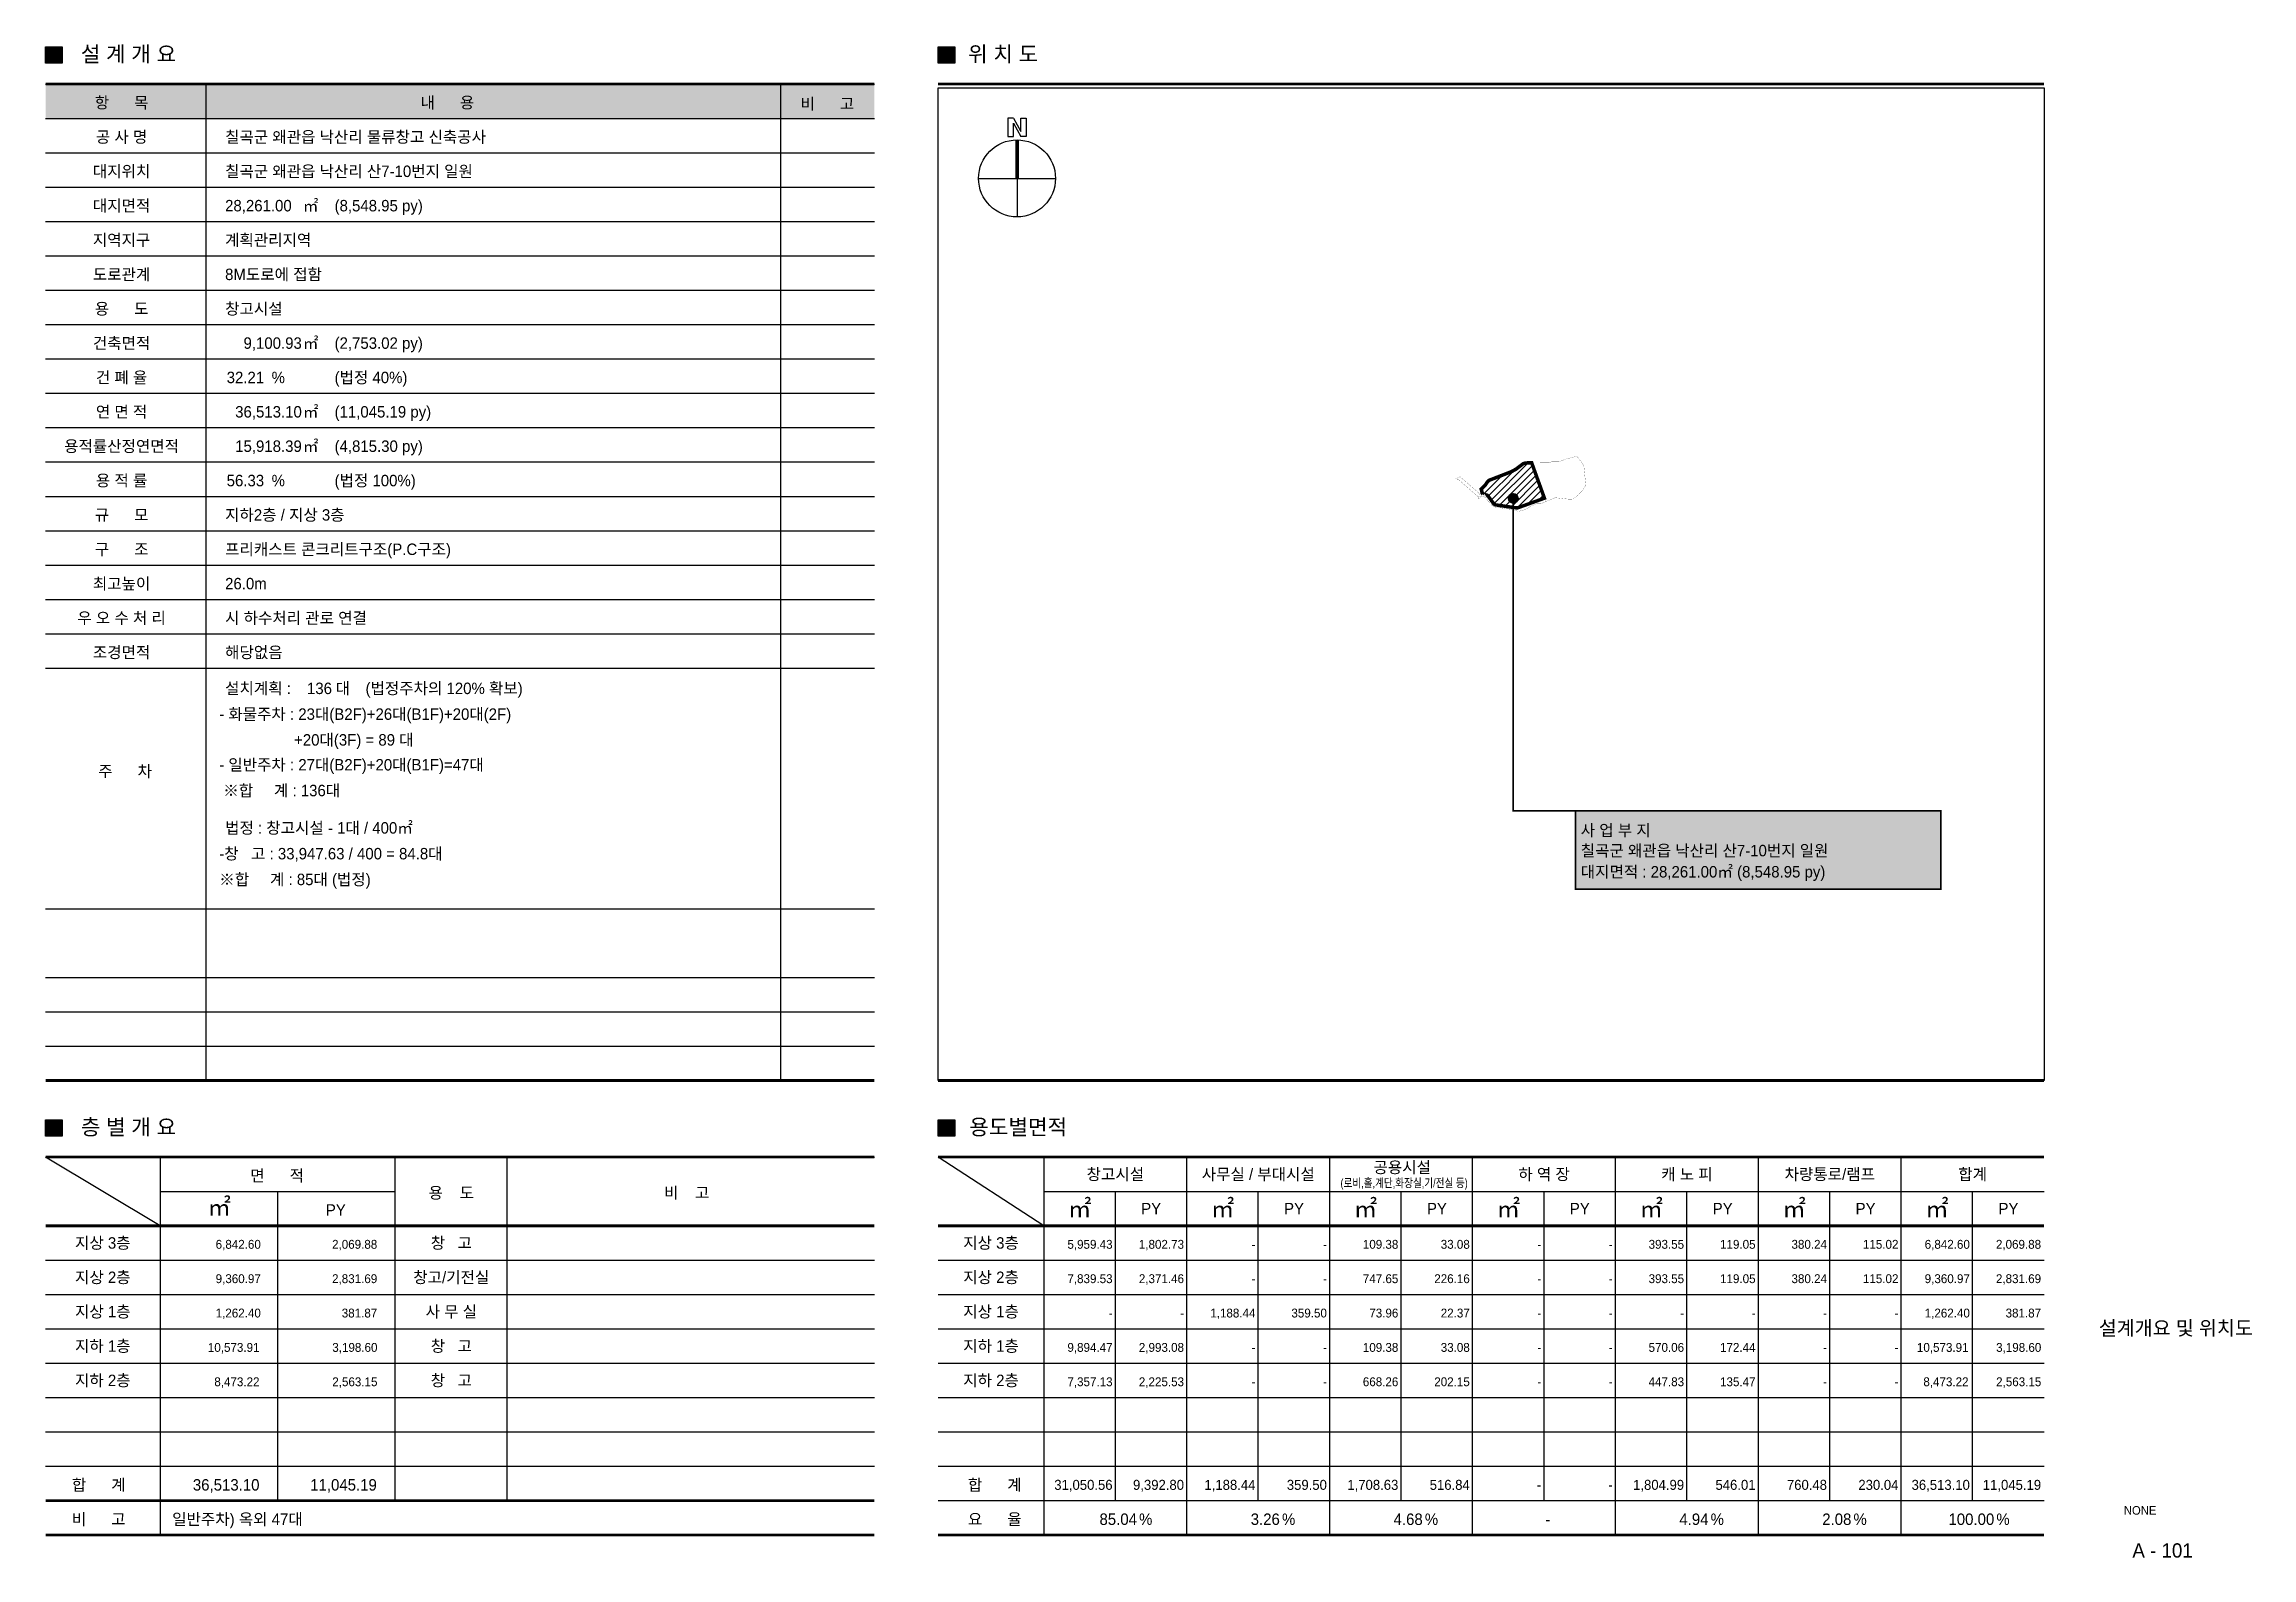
# Model space of a CAD drawing. Header units: millimetres. Extents: x 656547 to 1042217, y -910435 to -646122.
import ezdxf
from ezdxf.enums import TextEntityAlignment as Align

# ---------------------------------------------------------------- set-up
doc = ezdxf.new("R2010")
doc.units = ezdxf.units.MM
doc.header["$XCLIPFRAME"] = 2
for name, pattern in [('DIVIDEX2', [2.5, 1, -0.5, 0, -0.5, 0, -0.5]), ('계획안 최종$0$PHANTOMX2', [5, 2.5, -0.5, 0.5, -0.5, 0.5, -0.5]), ('사무실2종$0$ACAD_ISO04W100', [30, 24, -3, 0, -3])]:
    doc.linetypes.add(name, pattern=pattern)
for name, color, linetype in [('4A.TEC FORM-TEXT', 3, 'Continuous'), ('4A.TEC SITE', 1, 'DIVIDEX2'), ('4A.TEC TEXT 2', 3, 'Continuous'), ('TEXT', 3, 'Continuous'), ('㈜SE&C FORM', 7, 'Continuous'), ('㈜SE&C IND', 7, 'Continuous'), ('㈜SE&C SITE', 1, 'DIVIDEX2'), ('㈜SE&C TEXT', 7, 'Continuous'), ('㈜SE&C TEXT 1', 3, 'Continuous'), ('㈜SE&C 심볼', 7, 'Continuous'), ('㈜SE&C 해치 1', 9, 'Continuous'), ('㈜SE&C 해치 2', 125, 'Continuous')]:
    doc.layers.add(name, color=color, linetype=linetype)
doc.styles.add('계획안 최종$0$나눔고딕', font='')
doc.styles.add('나눔고딕', font='')
doc.styles.add('돋움', font='')
doc.styles.get('계획안 최종$0$나눔고딕').set_extended_font_data('Dotum')
doc.styles.get('나눔고딕').set_extended_font_data('Dotum')
doc.styles.get('돋움').set_extended_font_data('Dotum')
picture_1 = doc.add_image_def('image1.jpg', size_in_pixel=(1602, 830))

# ---------------------------------------------------------------- blocks, each defined once
blk = doc.blocks.new('dr-sy-018-D-M')
at = {"layer": '㈜SE&C 심볼', "color": 0}
for p, q in [((-1, 16.4), (-2.5, 16.4)), ((-2.5, 16.4), (-2.5, 11.4)), ((-1, 16.4), (1, 12.8)), ((-1, 15.09), (1.05, 11.4)), ((-1, 11.4), (-1, 15.09)), ((1, 12.8), (1, 16.4)), ((1, 16.4), (2.5, 16.4)), ((2.5, 16.4), (2.5, 11.4)), ((-2.5, 11.4), (-1, 11.4)), ((2.5, 11.4), (1.05, 11.4)), ((-10.5, 0), (10.5, 0)), ((0, 0), (0, -10.5))]:
    blk.add_line(p, q, dxfattribs=at)
at = {"layer": '㈜SE&C 심볼', "color": 0, "const_width": 1}
blk.add_lwpolyline([(0, 10.5), (0, 0)], dxfattribs=at)
at = {"layer": '㈜SE&C 심볼', "color": 0}
blk.add_circle((0, 0), 10.5, dxfattribs=at)
blk = doc.blocks.new('zw$C900')
at = {"layer": '4A.TEC SITE', "color": 10, "linetype": '사무실2종$0$ACAD_ISO04W100', "ltscale": 300, "const_width": 600}
for points in [[(-293114, -125212), (-299384, -124543), (-302693, -124918), (-305075, -123476), (-350874, -41126), (-351310, -40340), (-351310, -40340), (-351310, -40340), (-351310, -40340), (-351310, -40340), (-361778, -41765), (-361778, -41765), (-370276, -42922), (-370093, -44272), (-361766, -46517), (-312646, -134839), (-313358, -140841), (-314734, -141696), (-313693, -143579)], [(-93050, -78029), (-93050, -78023), (-100415, -75586), (-109993, -75231), (-142252, -85078), (-161474, -88358), (-252931, -90536), (-260350, -93384), (-271338, -101979), (-271338, -101979), (-271338, -101979), (-271338, -101979), (-291996, -111329), (-291857, -113102), (-292991, -125144), (-293005, -129385), (-292435, -132759), (-291433, -134680), (-289486, -141369), (-289575, -144520), (-285707, -146641), (-285490, -151633), (-283085, -162363), (-273037, -185954), (-265548, -193310), (-216956, -219284), (-205660, -226110), (-189156, -237935), (-187750, -238631), (-161475, -241052), (-136234, -235582), (-121429, -234987), (-113107, -233944), (-97673, -239157), (-97673, -239157)], [(-97673, -239157), (-97673, -239157), (-95298, -239965), (-40179, -236932), (3736, -258253), (8969, -260320), (16285, -263210), (22294, -264270), (30324, -262723), (48057, -255547), (63886, -247445), (84923, -232817), (102922, -161153), (98242, -141176), (90610, -117553), (46976, -113540), (20545, -113450), (-4931, -103956), (-9583, -104513), (-16228, -104262), (-46518, -93395), (-93050, -78029)], [(-78663, -239050), (-40179, -236932), (3736, -258253), (8969, -260320), (16285, -263210), (22294, -264270), (30324, -262723), (48057, -255547), (63886, -247445), (84923, -232817), (102922, -161153), (98242, -141176), (90610, -117553), (46976, -113540), (20545, -113450), (-4931, -103956), (-9583, -104513), (-16228, -104262), (-46518, -93395), (-78663, -82780), (-78663, -224944), (-78663, -239050)], [(-297470, -140192), (-289697, -144587), (-289609, -141437), (-291556, -134747), (-292558, -132827), (-293128, -129453), (-293114, -125212)]]:
    blk.add_lwpolyline(points, dxfattribs=at)
blk.add_lwpolyline([(-292435, -132760), (-292448, -132681), (-292435, -132759), (-292435, -132760), (-292448, -132681), (-292435, -132760), (-292435, -132760), (-292435, -132759), (-292448, -132681), (-290846, -133560), (-285585, -136444), (-279956, -139530), (-276995, -143196), (-265902, -180416), (-261457, -185860), (-192312, -222819, 0.12333877), (-183827, -224944), (-78663, -224944), (-78663, -82780), (-93050, -78029), (-93050, -78023), (-100415, -75586), (-109993, -75231), (-142252, -85078), (-161474, -88358), (-252931, -90536), (-260350, -93384), (-271338, -101979), (-291996, -111329), (-291857, -113102), (-292991, -125144), (-293005, -129385), (-292448, -132681), (-292449, -132681), (-292435, -132760)], format="xyb", close=True, dxfattribs=at)
blk.add_lwpolyline([(-300149, -126301), (-299853, -124597), (-302693, -124918), (-305075, -123476), (-304003, -132478), (-312971, -137576), (-313358, -140841), (-314734, -141696), (-313693, -143579), (-302648, -137354), (-302544, -137411), (-297470, -140192)], close=True, dxfattribs=at)
blk.add_lwpolyline([(-292448, -132681), (-290846, -133560), (-285585, -136444), (-279956, -139530), (-276995, -143196), (-265902, -180416), (-261457, -185860), (-192312, -222819, 0.12333877), (-183827, -224944), (-78663, -224944), (-78663, -239050), (-95298, -239965), (-97673, -239157), (-113107, -233944), (-121429, -234987), (-136234, -235582), (-161475, -241052), (-187750, -238631), (-189156, -237935), (-205660, -226110), (-216956, -219284), (-265548, -193310), (-273037, -185954), (-283085, -162363), (-285490, -151633), (-285707, -146641), (-289575, -144520), (-289486, -141369), (-291433, -134680), (-292435, -132759), (-292448, -132681)], format="xyb", dxfattribs=at)

msp = doc.modelspace()

# ---------------------------------------------------------------- hatches: boundary and pattern name
h = msp.add_hatch(color=254)
h.dxf.hatch_style = 1
edge = h.paths.add_edge_path()
edge.add_line((801581, -659081), (801581, -653081))
edge.add_line((801581, -653081), (656795, -653081))
edge.add_line((656795, -653081), (656795, -659081))
edge.add_line((656795, -659081), (791581, -659081))
at = {"layer": 'TEXT'}
for points in [[(656795, -833951), (656795, -836810), (659696, -836810), (659696, -833951)], [(812725, -833951), (812725, -836810), (815626, -836810), (815626, -833951)]]:
    msp.add_hatch(color=30, dxfattribs=at).paths.add_polyline_path(points)
at = {"layer": '㈜SE&C FORM'}
for points in [[(656795, -646581), (656795, -649439), (659696, -649439), (659696, -646581)], [(812725, -646581), (812725, -649439), (815626, -649439), (815626, -646581)]]:
    msp.add_hatch(color=30, dxfattribs=at).paths.add_polyline_path(points)
at = {"layer": '㈜SE&C IND'}
h = msp.add_hatch(dxfattribs=at)
h.set_pattern_fill('ANSI31', color=255, scale=952.000171)
h.set_pattern_definition([(315, (-2490343.42, -3654996.62), (-84.145722, -84.145722), [])])
edge = h.paths.add_edge_path()
edge.add_arc((913193, -725431), 832, -720, -360, ccw=False)
at = {"layer": '㈜SE&C 해치 1'}
h = msp.add_hatch(dxfattribs=at)
h.set_pattern_fill('ANSI31', color=30, scale=263.400347)
h.set_pattern_definition([(45, (1935483.4, -5227513.5), (-591.35064, 591.35064), [])])
edge = h.paths.add_edge_path()
edge.add_line((907583, -723803), (907617, -723878))
edge.add_line((907617, -723878), (907756, -724419))
edge.add_line((907756, -724419), (907822, -724604))
edge.add_line((907822, -724604), (907898, -724738))
edge.add_line((907898, -724738), (907898, -724738))
edge.add_line((907898, -724738), (907900, -724742))
edge.add_line((907900, -724742), (907900, -724742))
edge.add_line((907900, -724742), (907898, -724738))
edge.add_line((907898, -724738), (907981, -724751))
edge.add_line((907981, -724751), (908255, -724794))
edge.add_line((908255, -724794), (908548, -724840))
edge.add_line((908548, -724840), (908734, -724953))
edge.add_line((908734, -724953), (909799, -726397))
edge.add_line((909799, -726397), (910077, -726564))
edge.add_line((910077, -726564), (913661, -727088))
edge.add_ellipse((913781, -726265), major_axis=(832, 0), ratio=1, start_angle=261.68547, end_angle=289.81059)
edge.add_line((914063, -727048), (918634, -725401))
edge.add_line((918634, -725401), (916408, -719222))
edge.add_line((916408, -719222), (915708, -719241))
edge.add_line((915708, -719241), (915708, -719241))
edge.add_line((915708, -719241), (915350, -719250))
edge.add_line((915350, -719250), (914928, -719385))
edge.add_line((914928, -719385), (913680, -720318))
edge.add_line((913680, -720318), (912896, -720761))
edge.add_line((912896, -720761), (908955, -722288))
edge.add_line((908955, -722288), (908678, -722528))
edge.add_line((908678, -722528), (908335, -723073))
edge.add_line((908335, -723073), (907583, -723803))
at = {"layer": '㈜SE&C 해치 2'}
h = msp.add_hatch(color=254, dxfattribs=at)
h.dxf.hatch_style = 1
h.paths.add_polyline_path([(924054, -779978), (924054, -793687), (987884, -793687), (987884, -779978)])

# ---------------------------------------------------------------- linework, layer by layer
for p, q in [((656795, -653081), (801581, -653081)), ((684795, -653081), (684795, -659081)), ((785169, -653081), (785169, -827081)), ((656795, -659081), (801581, -659081)), ((684795, -659081), (684795, -827081)), ((656795, -840451), (801581, -840451)), ((676795, -840451), (676795, -906451)), ((717795, -840451), (717795, -900451)), ((737383, -840451), (737383, -900451)), ((980966, -906455), (980966, -840451)), ((656795, -894451), (801581, -894451))]:
    msp.add_line(p, q)
at = {"color": 8}
for p, q in [((656795, -665081), (801581, -665081)), ((656795, -671081), (801581, -671081)), ((656795, -677081), (801581, -677081)), ((656795, -683081), (801581, -683081)), ((656795, -689081), (801581, -689081)), ((656795, -695081), (801581, -695081)), ((656795, -701081), (801581, -701081)), ((656795, -707081), (801581, -707081)), ((656795, -713081), (801581, -713081)), ((656795, -719081), (801581, -719081)), ((656795, -725081), (801581, -725081)), ((656795, -731081), (801581, -731081)), ((656795, -737081), (801581, -737081)), ((656795, -743081), (801581, -743081)), ((656795, -749081), (801581, -749081)), ((656795, -755081), (801581, -755081)), ((656795, -797081), (801581, -797081)), ((656795, -809081), (801581, -809081)), ((656795, -815081), (801581, -815081)), ((656795, -821081), (801581, -821081))]:
    msp.add_line(p, q, dxfattribs=at)
at = {"const_width": 495}
for points in [[(656795, -653081), (801581, -653081)], [(812713, -653081), (1005927, -653081)], [(656795, -827081), (801581, -827081)], [(812713, -827081), (1005927, -827081)], [(656795, -840451), (801581, -840451)], [(812713, -840451), (1005927, -840451)], [(656795, -852451), (801581, -852451)], [(812713, -852451), (1005927, -852451)], [(656795, -900451), (801581, -900451)], [(656795, -906451), (801581, -906451)], [(812713, -906451), (1005927, -906451)]]:
    msp.add_lwpolyline(points, dxfattribs=at)
for points in [[(831213, -840451), (831213, -906451)], [(812713, -900451), (1005927, -900451)]]:
    msp.add_lwpolyline(points)
at = {"layer": 'TEXT', "color": 8}
for p, q in [((676795, -852451), (656795, -840451)), ((831213, -852451), (812713, -840451)), ((856163, -906451), (856163, -840451)), ((881124, -906455), (881124, -840451)), ((906085, -906455), (906085, -840451)), ((931045, -906455), (931045, -840451)), ((956006, -906455), (956006, -840451)), ((676795, -846451), (717795, -846451)), ((697295, -846451), (697295, -900451)), ((831213, -846451), (1005927, -846451)), ((843683, -900455), (843683, -846451)), ((868644, -900455), (868644, -846451)), ((893604, -900455), (893604, -846451)), ((918565, -900455), (918565, -846451)), ((943525, -900455), (943525, -846451)), ((968486, -900455), (968486, -846451)), ((993446, -900455), (993446, -846451)), ((656795, -858451), (801581, -858451)), ((812713, -858451), (1005927, -858451)), ((656795, -864451), (801581, -864451)), ((812713, -864451), (1005927, -864451)), ((656795, -870451), (801581, -870451)), ((812713, -870451), (1005927, -870451)), ((656795, -876451), (801581, -876451)), ((812713, -876451), (1005927, -876451)), ((656795, -882451), (801581, -882451)), ((812713, -882451), (1005927, -882451)), ((656795, -888451), (801581, -888451)), ((812713, -888451), (1005927, -888451)), ((812713, -894451), (1005927, -894451))]:
    msp.add_line(p, q, dxfattribs=at)
at = {"layer": 'TEXT', "color": 30}
for points in [[(656795, -833951), (659696, -833951), (659696, -836810), (656795, -836810)], [(812725, -833951), (815626, -833951), (815626, -836810), (812725, -836810)]]:
    msp.add_lwpolyline(points, close=True, dxfattribs=at)
at = {"layer": '㈜SE&C FORM', "color": 30}
for points in [[(656795, -646581), (659696, -646581), (659696, -649439), (656795, -649439)], [(812725, -646581), (815626, -646581), (815626, -649439), (812725, -649439)]]:
    msp.add_lwpolyline(points, close=True, dxfattribs=at)
at = {"layer": '㈜SE&C IND', "color": 255, "flags": 128}
msp.add_lwpolyline([(924054, -779978, 286, 286, 0), (913193, -779978, 286, 286, 0), (913193, -725431, 286, 286, 0)], format="xyseb", dxfattribs=at)
at = {"layer": '㈜SE&C IND', "color": 255}
msp.add_circle((913193, -725431), 832, dxfattribs=at)
at = {"layer": '㈜SE&C SITE', "color": 50, "linetype": '계획안 최종$0$PHANTOMX2', "ltscale": 600, "const_width": 612}
msp.add_lwpolyline([(907583, -723803), (907617, -723878), (907756, -724419), (907822, -724604), (907898, -724738), (907898, -724738), (907900, -724742), (907900, -724742), (907898, -724738), (907981, -724751), (908255, -724794), (908548, -724840), (908734, -724953), (909799, -726397), (910077, -726564), (913661, -727088, 0.1233388), (914063, -727048), (918634, -725401), (916408, -719222), (915708, -719241), (915708, -719241), (915350, -719250), (914928, -719385), (913680, -720318), (912896, -720761), (908955, -722288), (908678, -722528), (908335, -723073)], format="xyb", close=True, dxfattribs=at)
at = {"layer": '㈜SE&C 해치 2', "color": 73, "const_width": 289}
msp.add_lwpolyline([(924054, -779978), (987884, -779978), (987884, -793687), (924054, -793687)], close=True, dxfattribs=at)

# ---------------------------------------------------------------- block references
at = {"xscale": 0.04619597497705014, "yscale": 0.04619597497705014, "zscale": 0.04619597497705014, "rotation": 19.81059160924465}
msp.add_blockref('zw$C900', (918531, -714393), dxfattribs=at)
at = {"layer": '㈜SE&C 심볼', "xscale": 639.9999999989908, "yscale": 639.9999999989908, "zscale": 639.9999999989908}
msp.add_blockref('dr-sy-018-D-M', (826501, -669559), dxfattribs=at)

# ---------------------------------------------------------------- texts
at = {"layer": '4A.TEC FORM-TEXT', "style": '돋움'}
msp.add_text('A - 101', height=2500, dxfattribs=at).set_placement((1026621, -910399), align=Align.CENTER)
at = {"layer": '4A.TEC TEXT 2', "style": '나눔고딕'}
for s, height, p in [('설계개요 및 위치도', 2500, (1028930, -871564)), ('NONE', 1500, (1022701, -902900))]:
    msp.add_text(s, height=height, dxfattribs=at).set_placement(p, align=Align.CENTER)
at = {"layer": 'TEXT', "style": '나눔고딕'}
for s, p in [('층 별 개 요', (671277, -836569)), ('용도별면적', (826706, -836569))]:
    msp.add_text(s, height=2727.3, dxfattribs=at).set_placement(p, align=Align.CENTER)
at = {"layer": 'TEXT', "color": 3, "style": '나눔고딕'}
for s, height, p in [('면      적', 2000, (697249, -843691)), ('창고시설', 2000, (843683, -843451)), ('사무실 / 부대시설', 2000, (868644, -843451)), ('공용시설', 2000, (893792, -842247)), ('하 역 장', 2000, (918570, -843451)), ('캐 노 피', 2000, (943525, -843451)), ('차량통로/램프', 2000, (968486, -843451)), ('합계', 2000, (993446, -843451)), ('㎡', 3000, (687133, -849190)), ('용    도', 2000, (727673, -846691)), ('비    고', 2000, (768800, -846691)), ('㎡', 3000, (837454, -849452)), ('㎡', 3000, (862415, -849452)), ('㎡', 3000, (887376, -849452)), ('㎡', 3000, (912336, -849452)), ('㎡', 3000, (937297, -849452)), ('㎡', 3000, (962257, -849452)), ('㎡', 3000, (987218, -849452)), ('지상 3층', 2000, (666795, -855451)), ('창   고', 2000, (727673, -855451)), ('지상 3층', 2000, (821963, -855451)), ('지상 2층', 2000, (666795, -861451)), ('창고/기전실', 2000, (727673, -861451)), ('지상 2층', 2000, (821963, -861451)), ('지상 1층', 2000, (666795, -867451)), ('사 무 실', 2000, (727673, -867451)), ('지상 1층', 2000, (821963, -867451)), ('지하 1층', 2000, (666795, -873451)), ('창   고', 2000, (727673, -873451)), ('지하 1층', 2000, (821963, -873451)), ('지하 2층', 2000, (666795, -879451)), ('창   고', 2000, (727673, -879451)), ('지하 2층', 2000, (821963, -879451)), ('합      계', 2000, (666074, -897691)), ('합      계', 2000, (822618, -897691)), ('비      고', 2000, (666074, -903691)), ('요      율', 2000, (822618, -903691))]:
    msp.add_text(s, height=height, dxfattribs=at).set_placement(p, align=Align.MIDDLE_CENTER)
at = {"layer": 'TEXT', "color": 3, "style": '나눔고딕', "width": 0.8}
msp.add_text('(로비,홀,계단,화장실,기/전실 등)', height=1500, dxfattribs=at).set_placement((894122, -844974), align=Align.MIDDLE_CENTER)
at = {"layer": 'TEXT', "color": 7, "style": '나눔고딕'}
for height, p in [(2000.1, (849935, -849452)), (2000.1, (874895, -849452)), (2000.1, (899856, -849452)), (2000.1, (924816, -849452)), (2000.1, (949777, -849452)), (2000.1, (974737, -849452)), (2000.1, (999698, -849452)), (2000, (707499, -849691))]:
    msp.add_text('PY', height=height, dxfattribs=at).set_placement(p, align=Align.MIDDLE_CENTER)
at = {"layer": 'TEXT', "style": '나눔고딕'}
for s, height, p in [('6,842.60', 1550, (694399, -855692)), ('5,959.43', 1550, (843195, -855693)), ('-', 1550, (868155, -855693)), ('109.38', 1550, (893116, -855693)), ('-', 1550, (918076, -855693)), ('393.55', 1550, (943037, -855693)), ('380.24', 1550, (967997, -855692)), ('6,842.60', 1550, (992958, -855692)), ('9,360.97', 1550, (694399, -861692)), ('7,839.53', 1550, (843195, -861693)), ('-', 1550, (868155, -861693)), ('747.65', 1550, (893116, -861693)), ('-', 1550, (918076, -861693)), ('393.55', 1550, (943037, -861693)), ('380.24', 1550, (967997, -861692)), ('9,360.97', 1550, (992958, -861692)), ('1,262.40', 1550, (694399, -867692)), ('1,188.44', 1550, (868155, -867693)), ('73.96', 1550, (893116, -867693)), ('1,262.40', 1550, (992958, -867692)), ('-', 1550, (843195, -867692)), ('-', 1550, (918076, -867693)), ('-', 1550, (943037, -867693)), ('-', 1550, (967997, -867692)), ('10,573.91', 1550, (694167, -873693)), ('9,894.47', 1550, (843195, -873693)), ('-', 1550, (868155, -873693)), ('109.38', 1550, (893116, -873693)), ('-', 1550, (918076, -873693)), ('570.06', 1550, (943037, -873693)), ('-', 1550, (967997, -873693)), ('10,573.91', 1550, (992726, -873693)), ('8,473.22', 1550, (694167, -879693)), ('7,357.13', 1550, (843195, -879693)), ('668.26', 1550, (893116, -879693)), ('447.83', 1550, (943037, -879693)), ('8,473.22', 1550, (992726, -879693)), ('-', 1550, (868155, -879693)), ('-', 1550, (918076, -879693)), ('-', 1550, (967997, -879693)), ('36,513.10', 2000, (694167, -897691)), ('31,050.56', 1750, (843195, -897692)), ('1,188.44', 1750, (868155, -897692)), ('1,708.63', 1750, (893116, -897692)), ('-', 1750, (918076, -897692)), ('1,804.99', 1750, (943037, -897692)), ('760.48', 1750, (967997, -897692)), ('36,513.10', 1750, (992958, -897692)), ('85.04', 2000.1, (847456, -903690)), ('%%%', 2000.1, (850149, -903690)), ('3.26', 2000.1, (872417, -903690)), ('%%%', 2000.1, (875110, -903690)), ('4.68', 2000.1, (897377, -903694)), ('%%%', 2000.1, (900070, -903694)), ('-', 2000, (919662, -903694)), ('4.94', 2000.1, (947299, -903694)), ('%%%', 2000.1, (949992, -903694)), ('2.08', 2000.1, (972259, -903694)), ('%%%', 2000.1, (974952, -903694))]:
    msp.add_text(s, height=height, dxfattribs=at).set_placement(p, align=Align.MIDDLE_RIGHT)
at = {"layer": 'TEXT', "color": 6, "style": '나눔고딕'}
for s, height, p in [('2,069.88', 1550, (714737, -855692)), ('1,802.73', 1550, (855675, -855693)), ('-', 1550, (880635, -855693)), ('33.08', 1550, (905596, -855693)), ('-', 1550, (930556, -855693)), ('119.05', 1550, (955517, -855693)), ('115.02', 1550, (980478, -855692)), ('2,069.88', 1550, (1005401, -855692)), ('2,831.69', 1550, (714737, -861692)), ('2,371.46', 1550, (855675, -861693)), ('-', 1550, (880635, -861693)), ('226.16', 1550, (905596, -861693)), ('-', 1550, (930556, -861693)), ('119.05', 1550, (955517, -861693)), ('115.02', 1550, (980478, -861692)), ('2,831.69', 1550, (1005401, -861692)), ('381.87', 1550, (714737, -867692)), ('359.50', 1550, (880635, -867693)), ('22.37', 1550, (905596, -867693)), ('381.87', 1550, (1005401, -867692)), ('-', 1550, (855675, -867692)), ('-', 1550, (930556, -867693)), ('-', 1550, (955517, -867693)), ('-', 1550, (980478, -867692)), ('3,198.60', 1550, (714774, -873693)), ('2,993.08', 1550, (855675, -873693)), ('-', 1550, (880635, -873693)), ('33.08', 1550, (905596, -873693)), ('-', 1550, (930556, -873693)), ('172.44', 1550, (955517, -873693)), ('-', 1550, (980478, -873693)), ('3,198.60', 1550, (1005438, -873693)), ('2,563.15', 1550, (714774, -879693)), ('2,225.53', 1550, (855675, -879693)), ('202.15', 1550, (905596, -879693)), ('135.47', 1550, (955517, -879693)), ('2,563.15', 1550, (1005438, -879693)), ('-', 1550, (880635, -879693)), ('-', 1550, (930556, -879693)), ('-', 1550, (980478, -879693)), ('11,045.19', 2000, (714667, -897691)), ('9,392.80', 1750, (855675, -897692)), ('359.50', 1750, (880635, -897692)), ('516.84', 1750, (905596, -897692)), ('-', 1750, (930556, -897692)), ('546.01', 1750, (955517, -897692)), ('230.04', 1750, (980478, -897692)), ('11,045.19', 1750, (1005401, -897692))]:
    msp.add_text(s, height=height, dxfattribs=at).set_placement(p, align=Align.MIDDLE_RIGHT)
at = {"layer": 'TEXT', "style": '나눔고딕'}
msp.add_text('일반주차) 옥외 47대', height=2000, dxfattribs=at).set_placement((678907, -903691), align=Align.MIDDLE_LEFT)
at = {"layer": 'TEXT', "color": 3, "style": '나눔고딕'}
for s, p in [('100.00', (997220, -903694)), ('%%%', (999913, -903694))]:
    msp.add_text(s, height=2000.1, dxfattribs=at).set_placement(p, align=Align.MIDDLE_RIGHT)
at = {"layer": '㈜SE&C TEXT', "style": '나눔고딕'}
msp.add_text('설 계 개 요', height=2727.3, dxfattribs=at).set_placement((671277, -649199), align=Align.CENTER)
msp.add_text('위 치 도', height=2727.3, dxfattribs=at).set_placement((817945, -649199))
at = {"layer": '㈜SE&C TEXT 1', "color": 3, "style": '나눔고딕'}
for s, p in [('항      목', (670074, -656320)), ('내      용', (726999, -656320)), ('비      고', (793375, -656541)), ('공 사 명', (670074, -662320)), ('대지위치', (670074, -668320)), ('대지면적', (670074, -674320)), ('지역지구', (670074, -680320)), ('도로관계', (670074, -686320)), ('용      도', (670074, -692320)), ('건축면적', (670074, -698320)), ('건 폐 율', (670074, -704320)), ('연 면 적', (670074, -710320)), ('용적률산정연면적', (670074, -716320)), ('용 적 률', (670074, -722320)), ('규      모', (670074, -728320)), ('구      조', (670074, -734320)), ('최고높이', (670074, -740320)), ('우 오 수 처 리', (670074, -746320)), ('조경면적', (670074, -752320)), ('주      차', (670685, -773081))]:
    msp.add_text(s, height=2000, dxfattribs=at).set_placement(p, align=Align.MIDDLE_CENTER)
for s, p in [('칠곡군 왜관읍 낙산리 물류창고 신축공사', (688157, -662320)), ('칠곡군 왜관읍 낙산리 산7-10번지 일원', (688157, -668320)), ('28,261.00', (688157, -674320)), ('(8,548.95 py)', (707283, -674320)), ('계획관리지역', (688157, -680320)), ('8M도로에 접함', (688157, -686320)), ('창고시설', (688157, -692320)), ('지하2층 / 지상 3층', (688157, -728320)), ('프리캐스트 콘크리트구조(P.C구조)', (688157, -734320)), ('26.0m', (688157, -740320)), ('시 하수처리 관로 연결', (688157, -746320)), ('해당없음', (688157, -752320))]:
    msp.add_text(s, height=2000, dxfattribs=at).set_placement(p, align=Align.MIDDLE_LEFT)
at = {"layer": '㈜SE&C TEXT 1', "style": '나눔고딕'}
for s, p in [('㎡', (701743, -674341)), ('㎡', (701743, -698341)), ('(2,753.02 py)', (707283, -698320)), ('32.21', (688430, -704320)), ('%', (696282, -704320)), ('(법정 40%%%)', (707283, -704320)), ('㎡', (701743, -710341)), ('(11,045.19 py)', (707283, -710320)), ('㎡', (701743, -716341)), ('(4,815.30 py)', (707283, -716320)), ('(법정 100%%%)', (707283, -722320)), ('56.33', (688430, -722320)), ('%', (696282, -722320)), ('설치계획 : ', (688157, -758608)), ('136', (702462, -758608)), ('대', (707460, -758608)), ('(법정주차의 120% 확보)', (712690, -758608)), ('- 화물주차 : 23대(B2F)+26대(B1F)+20대(2F)', (687126, -763108)), ('                  +20대(3F) = 89 대', (687126, -767604)), ('- 일반주차 : 27대(B2F)+20대(B1F)=47대', (687126, -771952)), ('※합     계 : 136대', (687820, -776448)), ('법정 : 창고시설 - 1대 / 400㎡', (688157, -782974)), ('-창   고 : 33,947.63 / 400 = 84.8대', (687126, -787474)), ('※합     계 : 85대 (법정)', (687126, -791974))]:
    msp.add_text(s, height=2000, dxfattribs=at).set_placement(p, align=Align.MIDDLE_LEFT)
for s, p in [('9,100.93', (701560, -698320)), ('36,513.10', (701560, -710320)), ('15,918.39', (701560, -716320))]:
    msp.add_text(s, height=2000, dxfattribs=at).set_placement(p, align=Align.MIDDLE_RIGHT)
at = {"layer": '㈜SE&C TEXT 1', "color": 5, "style": '계획안 최종$0$나눔고딕'}
for s, p in [('사 업 부 지', (924979, -784400)), ('칠곡군 왜관읍 낙산리 산7-10번지 일원', (924979, -787941)), ('대지면적 : 28,261.00㎡ (8,548.95 py)', (924979, -791637))]:
    msp.add_text(s, height=2000, dxfattribs=at).set_placement(p)

# ---------------------------------------------------------------- pictures from other files: only their frames are drawn
image = msp.add_image(picture_1, insert=(812713, -827081), size_in_units=(334566, 173339))
image.set_boundary_path([(-0.5, -0.5), (924.663, 829.5)])

doc.saveas('drawing.dxf')
